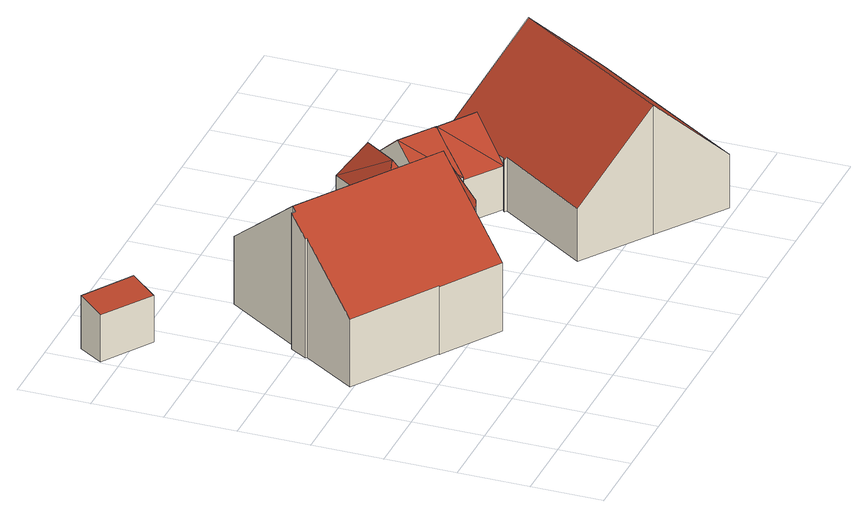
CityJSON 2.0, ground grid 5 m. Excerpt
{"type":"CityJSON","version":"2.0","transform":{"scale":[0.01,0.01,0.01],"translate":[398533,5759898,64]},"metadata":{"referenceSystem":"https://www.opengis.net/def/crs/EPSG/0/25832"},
"CityObjects":{
"building1":{"type":"Building","attributes":{"Gemeindeschluessel":"05515000","Geometrietyp2DReferenz":"3000","function":"51009_1610","roofType":"2100","measuredHeight":3.93},"geometry":[{"type":"Solid","lod":"2","boundaries":[[[[0,1,2,3]],[[4,5,1,0]],[[6,7,5,4]],[[3,2,7,6]],[[4,0,3,6]],[[1,5,7,2]]]],"semantics":{"surfaces":[{"type":"WallSurface"},{"type":"RoofSurface"},{"type":"GroundSurface"}],"values":[[0,0,0,0,1,2]]}}]},
"building2":{"type":"Building","attributes":{"Gemeindeschluessel":"05515000","Geometrietyp2DReferenz":"3000","function":"31001_1000","roofType":"3100","measuredHeight":10.31},"address":[{"country":"Germany","locality":"Münster","thoroughfareNumber":"336","thoroughfareName":"Hülshoffstraße"}],"geometry":[{"type":"Solid","lod":"2","boundaries":[[[[8,9,10,11]],[[12,13,9,8]],[[14,15,13,12]],[[16,17,15,14]],[[18,19,17,16]],[[20,21,19,18]],[[22,23,21,20]],[[24,25,23,22]],[[26,27,25,24]],[[28,29,27,26]],[[30,31,29,28]],[[32,33,31,30]],[[11,10,33,32]],[[26,24,22,20,28]],[[18,16,14,12,8,11,32,30,28,20]],[[9,13,15,17,19,21,23,25,27,29,31,33,10]]]],"semantics":{"surfaces":[{"type":"WallSurface"},{"type":"RoofSurface"},{"type":"GroundSurface"}],"values":[[0,0,0,0,0,0,0,0,0,0,0,0,0,1,1,2]]}}]},
"building3":{"type":"Building","attributes":{"Gemeindeschluessel":"05515000","Geometrietyp2DReferenz":"3000","function":"51009_1610","roofType":"5000","measuredHeight":5.82},"geometry":[{"type":"Solid","lod":"2","boundaries":[[[[34,35,36,37]],[[38,39,35,34]],[[40,41,39,38]],[[42,43,41,40]],[[44,45,43,42]],[[46,47,45,44]],[[48,49,47,46]],[[50,51,49,48]],[[52,53,51,50]],[[54,55,53,52]],[[37,36,55,54]],[[52,50,56]],[[57,56,50]],[[57,50,48]],[[48,46,57]],[[57,46,44,58]],[[59,58,44,42,60]],[[60,42,40,61]],[[61,40,38,62]],[[62,38,34,63]],[[34,37,63]],[[60,61,62,63,37,54,59]],[[57,58,59,54,52,56]],[[35,39,41,43,45,47,49,51,53,55,36]]]],"semantics":{"surfaces":[{"type":"WallSurface"},{"type":"RoofSurface"},{"type":"GroundSurface"}],"values":[[0,0,0,0,0,0,0,0,0,0,0,1,1,1,1,1,1,1,1,1,1,1,1,2]]}}]},
"building4":{"type":"Building","attributes":{"Gemeindeschluessel":"05515000","Geometrietyp2DReferenz":"3000","function":"31001_2460","roofType":"5000","measuredHeight":5.75},"geometry":[{"type":"Solid","lod":"2","boundaries":[[[[64,65,66,67]],[[68,69,65,64]],[[70,71,69,68]],[[72,73,71,70]],[[67,66,73,72]],[[74,70,68]],[[68,75,74]],[[72,74,75]],[[75,64,67,72]],[[74,72,70]],[[75,68,64]],[[65,69,71,73,66]]]],"semantics":{"surfaces":[{"type":"WallSurface"},{"type":"RoofSurface"},{"type":"GroundSurface"}],"values":[[0,0,0,0,0,1,1,1,1,0,0,2]]}}]},
"building5":{"type":"Building","attributes":{"Gemeindeschluessel":"05515000","Geometrietyp2DReferenz":"3000","function":"31001_2460","roofType":"5000","measuredHeight":5.82},"geometry":[{"type":"Solid","lod":"2","boundaries":[[[[76,77,78,79]],[[80,81,77,76]],[[82,83,81,80]],[[79,78,83,82]],[[84,80,76]],[[76,85,84]],[[82,84,85]],[[85,79,82]],[[80,84,82]],[[79,85,76]],[[77,81,83,78]]]],"semantics":{"surfaces":[{"type":"WallSurface"},{"type":"RoofSurface"},{"type":"GroundSurface"}],"values":[[0,0,0,0,1,1,1,1,0,0,2]]}}]},
"building6":{"type":"Building","attributes":{"Gemeindeschluessel":"05515000","Geometrietyp2DReferenz":"3000","function":"31001_1000","roofType":"3100","measuredHeight":9.57},"address":[{"country":"Germany","locality":"Münster","thoroughfareNumber":"334","thoroughfareName":"Hülshoffstraße"}],"geometry":[{"type":"Solid","lod":"2","boundaries":[[[[86,87,88,89]],[[90,91,87,86]],[[92,93,91,90]],[[94,95,93,92]],[[96,97,95,94]],[[98,99,97,96]],[[100,101,99,98]],[[102,103,101,100]],[[104,105,103,102]],[[89,88,105,104]],[[98,96,94,100]],[[92,90,86,89,104,102,100,94]],[[87,91,93,95,97,99,101,103,105,88]]]],"semantics":{"surfaces":[{"type":"WallSurface"},{"type":"RoofSurface"},{"type":"GroundSurface"}],"values":[[0,0,0,0,0,0,0,0,0,0,1,1,2]]}}]}
},
"vertices":[
[371,2896,364],[371,2896,18],[485,3077,18],[485,3077,411],[15,3126,365],[15,3126,18],[130,3304,411],[130,3304,18],
[260,1518,530],[260,1518,28],[850,1132,28],[850,1132,533],[514,1905,911],[514,1905,28],[503,1913,912],[503,1913,28],[584,2036,1033],[584,2036,28],[610,2019,1033],[610,2019,28],[628,2045,1059],[628,2045,28],[983,2580,530],[983,2580,28],[1971,1924,531],[1971,1924,28],[1953,1896,558],[1953,1896,28],[1619,1388,1059],[1619,1388,28],[1267,852,531],[1267,852,28],[848,1128,529],[848,1128,28],
[2281,1415,322],[2281,1415,36],[2401,1584,36],[2401,1584,322],[2142,1366,322],[2142,1366,36],[1937,1509,322],[1937,1509,36],[1914,1669,322],[1914,1669,36],[2035,1839,322],[2035,1839,36],[1953,1896,322],[1953,1896,36],[1971,1924,322],[1971,1924,36],[2263,2363,322],[2263,2363,36],[2504,2198,322],[2504,2198,36],[2190,1731,322],[2190,1731,36],[2302,2159,586],[2152,1934,584],[2165,1862,491],[2058,1706,495],[2071,1631,594],[2089,1602,618],[2167,1548,618],[2183,1546,605],
[2190,1731,378],[2190,1731,38],[2401,1584,38],[2401,1584,378],[2504,2198,378],[2504,2198,38],[2751,2029,378],[2751,2029,38],[2437,1559,378],[2437,1559,38],[2603,1808,613],[2354,1976,613],
[2751,2029,357],[2751,2029,36],[2437,1559,36],[2437,1559,357],[3006,1854,357],[3006,1854,36],[2696,1379,357],[2696,1379,36],[2855,1622,619],[2595,1796,619],
[2692,1381,407],[2692,1381,26],[2684,1369,26],[2684,1369,406],[2696,1379,411],[2696,1379,26],[3006,1854,404],[3006,1854,26],[3507,1513,983],[3507,1513,26],[3987,1186,430],[3987,1186,26],[3235,41,419],[3235,41,26],[2746,377,983],[2746,377,26],[2258,713,417],[2258,713,26],[2698,1359,423],[2698,1359,26]
]}
